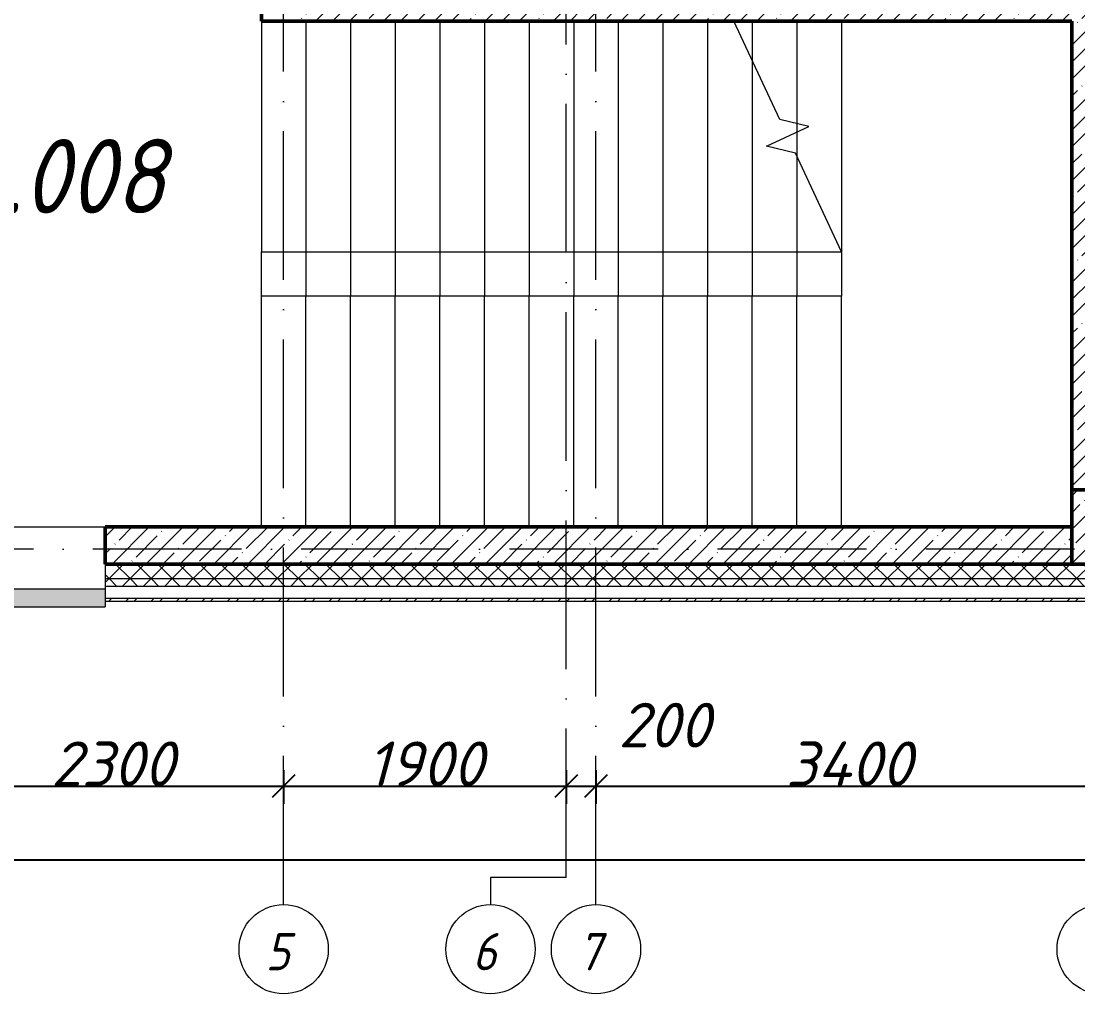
# Model space of a CAD drawing. Header units: millimetres. Extents: x -537608 to 253996, y -217170 to 186033.
# Drawn here: x -178663 to -171558, y 6915 to 13455 of the extents above; entities that cross this region are included whole.
import ezdxf

# ---------------------------------------------------------------- set-up
doc = ezdxf.new("R2010")
doc.units = ezdxf.units.MM
doc.linetypes.add('50_200_ШТРИХ_1Т_ш5_п1_п1_', pattern=[1400, 1000, -200, 0, -200])
for name, color, linetype, lineweight in [('A-____-____-DIMS', 7, 'Continuous', 9), ('A-FLOR-____-OTLN', 7, 'Continuous', 9), ('A-GLAZ-____-OTLN', 7, 'Continuous', 9), ('A-WALL-____-MCUT', 7, 'Continuous', 13), ('A-WALL-____-MCUT-1', 7, 'Continuous', 9), ('A-WALL-____-MCUT-2', 7, 'Continuous', 50), ('A-WALL-____-OTLN', 7, 'Continuous', 9), ('A-WALL-____-PATT-1', 7, 'Continuous', 9), ('A-WALL-FNSH-MCUT-1', 7, 'Continuous', 9), ('S-COLS-____-MCUT', 7, 'Continuous', 50), ('S-COLS-____-OTLN', 7, 'Continuous', 9), ('S-GRID-____-IDEN', 7, 'Continuous', 9), ('S-GRID-____-OTLN', 7, 'Continuous', 9), ('S-GRID-____-OTLN-1', 7, '50_200_ШТРИХ_1Т_ш5_п1_п1_', 9), ('S-STRS-____-MBND', 7, 'Continuous', 9), ('S-STRS-____-OTLN-1', 7, 'Continuous', 9), ('Марки помещений', 7, 'Continuous', 9)]:
    doc.layers.add(name, color=color, linetype=linetype, lineweight=lineweight)
doc.layers.add('A-GLAZ-____-OTLN-1', color=7, linetype='Continuous', lineweight=9, true_color=0xc0c0c0)
doc.styles.add('ISOCPEUR_I', font='isocpeui.ttf', dxfattribs={"height": 300})
doc.styles.add('ISOCPEUR_I_2', font='isocpeui.ttf', dxfattribs={"width": 0.9, "height": 140})
doc.styles.add('ISOCPEUR_I_9', font='isocpeui.ttf', dxfattribs={"width": 0.9, "height": 250})
doc.dimstyles.new('ISO-2_5_0_9К_БОЛЬШОЙ_ОСИ', dxfattribs={"dimscale": 304.8, "dimtxt": 248.995294, "dimasz": 0.492126, "dimexe": 0.393701, "dimexo": 0, "dimgap": 0, "dimtad": 1, "dimdec": 0, "dimzin": 0, "dimdsep": 46, "dimtxsty": 'ISOCPEUR_I', "dimblk1": 'OBLIQUE', "dimblk2": 'OBLIQUE', "dimsah": 1, "dimcen": 0.09, "dimdle": 0.393701, "dimazin": 0, "dimtfac": 1, "dimtdec": 4, "dimtix": 1, "dimtmove": 0, "dimatfit": 3, "dimfxl": 1, "dimtvp": 1, "dimtolj": 1, "dimtzin": 0, "dimarcsym": 2})
doc.dimstyles.new('ISO-2_5_0_9К_БОЛЬШОЙ_ОСИ_1', dxfattribs={"dimscale": 304.8, "dimtxt": 248.995294, "dimasz": 0.492126, "dimexe": 0.393701, "dimexo": 0, "dimgap": 0, "dimtad": 1, "dimdec": 0, "dimzin": 0, "dimdsep": 46, "dimtxsty": 'ISOCPEUR_I', "dimblk1": 'OBLIQUE', "dimblk2": 'OBLIQUE', "dimsah": 1, "dimcen": 0.09, "dimdle": 0.393701, "dimazin": 0, "dimtfac": 1, "dimtdec": 4, "dimtix": 1, "dimtmove": 1, "dimatfit": 3, "dimfxl": 1, "dimtvp": 1, "dimtolj": 1, "dimtzin": 0, "dimarcsym": 2})
pattern_1 = [(45, (-184647.67, -45376.49), (-70.71068, 70.71068), []), (135, (-184647.67, -45376.49), (-70.71068, -70.71068), [])]
pattern_2 = [(45, (-184647.67, -45376.5), (-114.04925, 114.04925), []), (45, (-184533.62, -45376.5), (-114.04925, 114.04925), [201.612, -40.322, 3.353, -36.97])]

# ---------------------------------------------------------------- blocks, each defined once
blk = doc.blocks.new('BSC_Колонна _Прямоугольная - 500х500-V59-АР1_План отверстий 2 этажа в осях 1-64_Ю-ЯЯ')
at = {"layer": 'S-COLS-____-OTLN'}
h = blk.add_hatch(dxfattribs=at)
h.set_pattern_fill('FP_70', color=256, style=0, pattern_type=2)
h.set_pattern_definition([(45, (-13300, -55431.04), (-114.04925, 114.04925), []), (45, (-13185.95, -55431.04), (-114.04925, 114.04925), [201.613, -40.323, 3.353, -36.97])])
h.paths.add_polyline_path([(-250, -250), (250, -250), (250, 250), (-250, 250), (-250, 179.1)], flags=0)
at = {"layer": 'S-COLS-____-MCUT'}
for p, q in [((250, 250), (-250, 250)), ((-250, 250), (-250, -250)), ((250, -250), (250, 250)), ((-250, -250), (250, -250))]:
    blk.add_line(p, q, dxfattribs=at)
blk = doc.blocks.new('Отлив_СКБ - Отлив витража_120_НВФ-31885283-АР1_План отверстий 2 этажа в осях 1-64_Ю-ЯЯ')
at = {"layer": 'A-GLAZ-____-OTLN-1'}
for points in [[(426.1, -2), (1000, -2), (1000, 0), (0, 0), (0, -2)], [(426.1, -120), (1000, -120), (1000, -2), (0, -2), (0, -120)]]:
    blk.add_hatch(color=256, dxfattribs=at).paths.add_polyline_path(points, flags=0)
at = {"layer": 'A-GLAZ-____-OTLN'}
for p, q in [((0, 0), (1000, 0)), ((1000, -2), (0, -2)), ((0, -120), (0, -83)), ((0, -120), (1000, -120)), ((1000, -83), (1000, -120))]:
    blk.add_line(p, q, dxfattribs=at)
blk = doc.blocks.new('Ось сетки - Круг_Ø6_00__ISO-2_5_0_9K_-25732049-АР1_План отверстий 2 этажа в осях 1-64_Ю-ЯЯ')
at = {"layer": 'S-GRID-____-IDEN'}
blk.add_circle((0, 0), 3, dxfattribs=at)
blk = doc.blocks.new('_Oblique')
at = {"color": 0, "linetype": 'ByBlock', "lineweight": -2}
blk.add_line((-0.5, -0.5), (0.5, 0.5), dxfattribs=at)
blk = doc.blocks.new('*D2218')
at = {"layer": 'A-____-____-DIMS', "color": 0, "lineweight": -2, "transparency": 16777216}
for p, q in [((-179197.7, 8418), (-179197.7, 8192)), ((-176897.7, 8418), (-176897.7, 8192)), ((-179317.7, 8312), (-176777.7, 8312))]:
    blk.add_line(p, q, dxfattribs=at)
at = {"layer": 'Defpoints', "color": 0, "transparency": 16777216}
for p in [(-179197.7, 8418), (-176897.7, 8418), (-176897.7, 8312)]:
    blk.add_point(p, dxfattribs=at)
at = {"layer": 'A-____-____-DIMS', "color": 0, "lineweight": -2, "transparency": 16777216, "xscale": 150, "yscale": 150, "zscale": 150, "rotation": 180}
blk.add_blockref('_Oblique', (-179197.7, 8312), dxfattribs=at)
at = {"layer": 'A-____-____-DIMS', "color": 0, "lineweight": -2, "transparency": 16777216, "xscale": 150, "yscale": 150, "zscale": 150}
blk.add_blockref('_Oblique', (-176897.7, 8312), dxfattribs=at)
at = {"layer": 'A-____-____-DIMS', "color": 0, "transparency": 16777216, "insert": (-178047.7, 8462), "char_height": 300, "width": 758.478, "attachment_point": 5, "style": 'ISOCPEUR_I'}
blk.add_mtext('\\A1;2300', dxfattribs=at)
blk = doc.blocks.new('*D2219')
at = {"layer": 'A-____-____-DIMS', "color": 0, "lineweight": -2, "transparency": 16777216}
for p, q in [((-176897.7, 8418), (-176897.7, 8192)), ((-174997.7, 8418), (-174997.7, 8192)), ((-177017.7, 8312), (-174877.7, 8312))]:
    blk.add_line(p, q, dxfattribs=at)
at = {"layer": 'Defpoints', "color": 0, "transparency": 16777216}
for p in [(-176897.7, 8418), (-174997.7, 8418), (-174997.7, 8312)]:
    blk.add_point(p, dxfattribs=at)
at = {"layer": 'A-____-____-DIMS', "color": 0, "lineweight": -2, "transparency": 16777216, "xscale": 150, "yscale": 150, "zscale": 150, "rotation": 180}
blk.add_blockref('_Oblique', (-176897.7, 8312), dxfattribs=at)
at = {"layer": 'A-____-____-DIMS', "color": 0, "lineweight": -2, "transparency": 16777216, "xscale": 150, "yscale": 150, "zscale": 150}
blk.add_blockref('_Oblique', (-174997.7, 8312), dxfattribs=at)
at = {"layer": 'A-____-____-DIMS', "color": 0, "transparency": 16777216, "insert": (-175947.7, 8462), "char_height": 300, "width": 701.018, "attachment_point": 5, "style": 'ISOCPEUR_I'}
blk.add_mtext('\\A1;1900', dxfattribs=at)
blk = doc.blocks.new('*D2220')
at = {"layer": 'A-____-____-DIMS', "color": 0, "lineweight": -2, "transparency": 16777216}
for p, q in [((-174997.7, 8418), (-174997.7, 8192)), ((-174797.7, 8418), (-174797.7, 8192)), ((-175117.7, 8312), (-174677.7, 8312))]:
    blk.add_line(p, q, dxfattribs=at)
at = {"layer": 'Defpoints', "color": 0, "transparency": 16777216}
for p in [(-174997.7, 8418), (-174797.7, 8418), (-174797.7, 8312)]:
    blk.add_point(p, dxfattribs=at)
at = {"layer": 'A-____-____-DIMS', "color": 0, "lineweight": -2, "transparency": 16777216, "xscale": 150, "yscale": 150, "zscale": 150, "rotation": 180}
blk.add_blockref('_Oblique', (-174997.7, 8312), dxfattribs=at)
at = {"layer": 'A-____-____-DIMS', "color": 0, "lineweight": -2, "transparency": 16777216, "xscale": 150, "yscale": 150, "zscale": 150}
blk.add_blockref('_Oblique', (-174797.7, 8312), dxfattribs=at)
at = {"layer": 'A-____-____-DIMS', "color": 0, "transparency": 16777216, "insert": (-174647.4, 8871.9), "char_height": 300, "width": 568.858, "attachment_point": 1, "line_spacing_factor": 1.149209, "style": 'ISOCPEUR_I'}
blk.add_mtext('\\A1;200', dxfattribs=at)
blk = doc.blocks.new('*D2221')
at = {"layer": 'A-____-____-DIMS', "color": 0, "lineweight": -2, "transparency": 16777216}
for p, q in [((-174797.7, 8418), (-174797.7, 8192)), ((-171397.7, 8418), (-171397.7, 8192)), ((-174917.7, 8312), (-171277.7, 8312))]:
    blk.add_line(p, q, dxfattribs=at)
at = {"layer": 'Defpoints', "color": 0, "transparency": 16777216}
for p in [(-174797.7, 8418), (-171397.7, 8418), (-171397.7, 8312)]:
    blk.add_point(p, dxfattribs=at)
at = {"layer": 'A-____-____-DIMS', "color": 0, "lineweight": -2, "transparency": 16777216, "xscale": 150, "yscale": 150, "zscale": 150, "rotation": 180}
blk.add_blockref('_Oblique', (-174797.7, 8312), dxfattribs=at)
at = {"layer": 'A-____-____-DIMS', "color": 0, "lineweight": -2, "transparency": 16777216, "xscale": 150, "yscale": 150, "zscale": 150}
blk.add_blockref('_Oblique', (-171397.7, 8312), dxfattribs=at)
at = {"layer": 'A-____-____-DIMS', "color": 0, "transparency": 16777216, "insert": (-173097.7, 8462), "char_height": 300, "width": 781.462, "attachment_point": 5, "style": 'ISOCPEUR_I'}
blk.add_mtext('\\A1;3400', dxfattribs=at)
blk = doc.blocks.new('*D2215')
at = {"layer": 'A-____-____-DIMS', "color": 0, "lineweight": -2, "transparency": 16777216}
for p, q in [((-186997.7, 7921.2), (-186997.7, 7695.2)), ((-113597.7, 7921.2), (-113597.7, 7695.2)), ((-187117.7, 7815.2), (-113477.7, 7815.2))]:
    blk.add_line(p, q, dxfattribs=at)
at = {"layer": 'Defpoints', "color": 0, "transparency": 16777216}
for p in [(-186997.7, 7921.2), (-113597.7, 7921.2), (-113597.7, 7815.2)]:
    blk.add_point(p, dxfattribs=at)
at = {"layer": 'A-____-____-DIMS', "color": 0, "lineweight": -2, "transparency": 16777216, "xscale": 150, "yscale": 150, "zscale": 150, "rotation": 180}
blk.add_blockref('_Oblique', (-186997.7, 7815.2), dxfattribs=at)
at = {"layer": 'A-____-____-DIMS', "color": 0, "lineweight": -2, "transparency": 16777216, "xscale": 150, "yscale": 150, "zscale": 150}
blk.add_blockref('_Oblique', (-113597.7, 7815.2), dxfattribs=at)
at = {"layer": 'A-____-____-DIMS', "color": 0, "transparency": 16777216, "insert": (-150297.7, 7967.1), "char_height": 300, "width": 971.082, "attachment_point": 5, "style": 'ISOCPEUR_I'}
blk.add_mtext('\\A1;73400', dxfattribs=at)

msp = doc.modelspace()

# ---------------------------------------------------------------- hatches: boundary and pattern name
at = {"layer": 'A-WALL-____-PATT-1'}
h = msp.add_hatch(dxfattribs=at)
h.set_pattern_fill('FP_13', color=256, style=0, pattern_type=2)
h.set_pattern_definition(pattern_2)
h.paths.add_polyline_path([(-171597.6725, 10304.5485), (-171347.6725, 10304.5485), (-171347.6725, 17804.5485), (-171597.6725, 17804.5485), (-171597.6725, 11848.0984)], flags=0)
h = msp.add_hatch(dxfattribs=at)
h.set_pattern_fill('FP_13', color=256, style=0, pattern_type=2)
h.set_pattern_definition(pattern_2)
h.paths.add_polyline_path([(-172290.349, 13454.5485), (-171597.6725, 13454.5485), (-171597.6725, 13704.5485), (-176797.6725, 13704.5485), (-176797.6725, 13454.5485), (-174057.8496, 13454.5485)], flags=0)
h = msp.add_hatch(dxfattribs=at)
h.set_pattern_fill('FP_13', color=256, style=0, pattern_type=2)
h.set_pattern_definition(pattern_2)
h.paths.add_polyline_path([(-171597.6725, 9804.5485), (-171597.6725, 10054.5485), (-178097.6725, 10054.5485), (-178097.6725, 9804.5485), (-172290.349, 9804.5485)], flags=0)
h.paths.add_polyline_path([(-179347.6725, 9804.5485), (-179097.6725, 9804.5485), (-179097.6725, 10054.5485), (-179347.6725, 10054.5485)], flags=0)
h = msp.add_hatch(dxfattribs=at)
h.set_pattern_fill('FP_1', color=256, style=0, pattern_type=2)
h.set_pattern_definition(pattern_1)
h.paths.add_polyline_path([(-110427.8256, 9704.5485), (-110347.6725, 9704.5485), (-110347.6725, 9804.5485), (-116697.6725, 9804.5485), (-116697.6725, 9704.5485), (-113962.8269, 9704.5485)], flags=0)
h.paths.add_polyline_path([(-119647.6725, 9704.5485), (-117697.6725, 9704.5485), (-117697.6725, 9804.5485), (-119572.6725, 9804.5485), (-119572.6725, 9798.5485), (-119647.6725, 9798.5485)], flags=0)
h.paths.add_polyline_path([(-120647.6725, 9704.5485), (-120647.6725, 9798.5485), (-120722.6725, 9798.5485), (-120722.6725, 9804.5485), (-121672.6725, 9804.5485), (-121672.6725, 9798.5485), (-121747.6725, 9798.5485), (-121747.6725, 9704.5485), (-121032.8296, 9704.5485)], flags=0)
h.paths.add_polyline_path([(-124567.8309, 9704.5485), (-123547.6725, 9704.5485), (-123547.6725, 9798.5485), (-123622.6725, 9798.5485), (-123622.6725, 9804.5485), (-124672.6725, 9804.5485), (-124672.6725, 9798.5485), (-124747.6725, 9798.5485), (-124747.6725, 9704.5485), (-124672.6725, 9704.5485)], flags=0)
h.paths.add_polyline_path([(-126547.6725, 9704.5485), (-126547.6725, 9798.5485), (-126622.6725, 9798.5485), (-126622.6725, 9804.5485), (-127672.6725, 9804.5485), (-127672.6725, 9798.5485), (-127747.6725, 9798.5485), (-127747.6725, 9704.5485), (-127219.0819, 9704.5485)], flags=0)
h.paths.add_polyline_path([(-130312.2081, 9704.5485), (-129547.6725, 9704.5485), (-129547.6725, 9798.5485), (-129622.6725, 9798.5485), (-129622.6725, 9804.5485), (-130672.6725, 9804.5485), (-130672.6725, 9798.5485), (-130747.6725, 9798.5485), (-130747.6725, 9704.5485), (-130397.6725, 9704.5485)], flags=0)
h.paths.add_polyline_path([(-132622.6725, 9704.5485), (-132547.6725, 9704.5485), (-132547.6725, 9798.5485), (-132622.6725, 9798.5485), (-132622.6725, 9804.5485), (-133672.6725, 9804.5485), (-133672.6725, 9798.5485), (-133747.6725, 9798.5485), (-133747.6725, 9704.5485), (-133405.3343, 9704.5485)], flags=0)
h.paths.add_polyline_path([(-136747.6725, 9704.5485), (-135547.6725, 9704.5485), (-135547.6725, 9798.5485), (-135622.6725, 9798.5485), (-135622.6725, 9804.5485), (-136672.6725, 9804.5485), (-136672.6725, 9798.5485), (-136747.6725, 9798.5485)], flags=0)
h.paths.add_polyline_path([(-142172.6725, 9704.5485), (-142097.6725, 9704.5485), (-142097.6725, 9798.5485), (-142172.6725, 9798.5485), (-142172.6725, 9804.5485), (-143222.6725, 9804.5485), (-143222.6725, 9798.5485), (-143297.6725, 9798.5485), (-143297.6725, 9704.5485), (-142242.8376, 9704.5485)], flags=0)
h.paths.add_polyline_path([(-140222.6725, 9704.5485), (-138547.6725, 9704.5485), (-138547.6725, 9798.5485), (-138622.6725, 9798.5485), (-138622.6725, 9804.5485), (-140222.6725, 9804.5485), (-140222.6725, 9798.5485), (-140297.6725, 9798.5485), (-140297.6725, 9704.5485)], flags=0)
h.paths.add_polyline_path([(-145172.6725, 9704.5485), (-145097.6725, 9704.5485), (-145097.6725, 9798.5485), (-145172.6725, 9798.5485), (-145172.6725, 9804.5485), (-146222.6725, 9804.5485), (-146222.6725, 9798.5485), (-146297.6725, 9798.5485), (-146297.6725, 9704.5485), (-145447.6725, 9704.5485)], flags=0)
h.paths.add_polyline_path([(-148097.6725, 9704.5485), (-148097.6725, 9798.5485), (-148172.6725, 9798.5485), (-148172.6725, 9804.5485), (-149222.6725, 9804.5485), (-149222.6725, 9798.5485), (-149297.6725, 9798.5485), (-149297.6725, 9704.5485), (-148429.09, 9704.5485)], flags=0)
h.paths.add_polyline_path([(-152297.6725, 9704.5485), (-151097.6725, 9704.5485), (-151097.6725, 9798.5485), (-151172.6725, 9798.5485), (-151172.6725, 9804.5485), (-152222.6725, 9804.5485), (-152222.6725, 9798.5485), (-152297.6725, 9798.5485)], flags=0)
h.paths.add_polyline_path([(-154097.6725, 9704.5485), (-154097.6725, 9798.5485), (-154172.6725, 9798.5485), (-154172.6725, 9804.5485), (-155222.6725, 9804.5485), (-155222.6725, 9798.5485), (-155297.6725, 9798.5485), (-155297.6725, 9704.5485), (-154172.6725, 9704.5485)], flags=0)
h.paths.add_polyline_path([(-157947.6725, 9704.5485), (-157097.6725, 9704.5485), (-157097.6725, 9798.5485), (-157172.6725, 9798.5485), (-157172.6725, 9804.5485), (-158222.6725, 9804.5485), (-158222.6725, 9798.5485), (-158297.6725, 9798.5485), (-158297.6725, 9704.5485), (-158150.3436, 9704.5485)], flags=0)
h.paths.add_polyline_path([(-160097.6725, 9704.5485), (-160097.6725, 9798.5485), (-160172.6725, 9798.5485), (-160172.6725, 9804.5485), (-161222.6725, 9804.5485), (-161222.6725, 9798.5485), (-161297.6725, 9798.5485), (-161297.6725, 9704.5485), (-160801.5946, 9704.5485)], flags=0)
h.paths.add_polyline_path([(-163097.6725, 9704.5485), (-163097.6725, 9798.5485), (-163172.6725, 9798.5485), (-163172.6725, 9804.5485), (-164222.6725, 9804.5485), (-164222.6725, 9798.5485), (-164297.6725, 9798.5485), (-164297.6725, 9704.5485), (-163172.6725, 9704.5485)], flags=0)
h.paths.add_polyline_path([(-166097.6725, 9704.5485), (-166097.6725, 9798.5485), (-166172.6725, 9798.5485), (-166172.6725, 9804.5485), (-167222.6725, 9804.5485), (-167222.6725, 9798.5485), (-167297.6725, 9798.5485), (-167297.6725, 9704.5485), (-166104.0966, 9704.5485)], flags=0)
h.paths.add_polyline_path([(-168297.6725, 9704.5485), (-168297.6725, 9798.5485), (-168372.6725, 9798.5485), (-168372.6725, 9804.5485), (-178097.6725, 9804.5485), (-178097.6725, 9704.5485), (-168755.3476, 9704.5485)], flags=0)
h.paths.add_polyline_path([(-179097.6725, 9704.5485), (-179097.6725, 9804.5485), (-187097.6725, 9804.5485), (-187097.6725, 9704.5485), (-181127.8523, 9704.5485)], flags=0)
h = msp.add_hatch(dxfattribs=at)
h.set_pattern_fill('FP_1', color=256, style=0, pattern_type=2)
h.set_pattern_definition(pattern_1)
h.paths.add_polyline_path([(-110347.6725, 9654.5485), (-110347.6725, 9704.5485), (-116697.6725, 9704.5485), (-116697.6725, 9654.5485), (-110427.8256, 9654.5485)], flags=0)
h.paths.add_polyline_path([(-117697.6725, 9654.5485), (-117697.6725, 9704.5485), (-119647.6725, 9704.5485), (-119647.6725, 9654.5485), (-119265.3289, 9654.5485)], flags=0)
h.paths.add_polyline_path([(-120647.6725, 9654.5485), (-120647.6725, 9704.5485), (-121747.6725, 9704.5485), (-121747.6725, 9654.5485), (-121032.8296, 9654.5485)], flags=0)
h.paths.add_polyline_path([(-123547.6725, 9654.5485), (-123547.6725, 9704.5485), (-124747.6725, 9704.5485), (-124747.6725, 9654.5485), (-124567.8309, 9654.5485)], flags=0)
h.paths.add_polyline_path([(-126547.6725, 9654.5485), (-126547.6725, 9704.5485), (-127747.6725, 9704.5485), (-127747.6725, 9654.5485), (-127219.0819, 9654.5485)], flags=0)
h.paths.add_polyline_path([(-129547.6725, 9654.5485), (-129547.6725, 9704.5485), (-130747.6725, 9704.5485), (-130747.6725, 9654.5485), (-129870.3329, 9654.5485)], flags=0)
h.paths.add_polyline_path([(-133747.6725, 9654.5485), (-132547.6725, 9654.5485), (-132547.6725, 9704.5485), (-133747.6725, 9704.5485)], flags=0)
h.paths.add_polyline_path([(-136056.5853, 9654.5485), (-135547.6725, 9654.5485), (-135547.6725, 9704.5485), (-136747.6725, 9704.5485), (-136747.6725, 9654.5485)], flags=0)
h.paths.add_polyline_path([(-140297.6725, 9654.5485), (-138547.6725, 9654.5485), (-138547.6725, 9704.5485), (-140297.6725, 9704.5485)], flags=0)
h.paths.add_polyline_path([(-143297.6725, 9654.5485), (-142097.6725, 9654.5485), (-142097.6725, 9704.5485), (-143297.6725, 9704.5485)], flags=0)
h.paths.add_polyline_path([(-145097.6725, 9654.5485), (-145097.6725, 9704.5485), (-146297.6725, 9704.5485), (-146297.6725, 9654.5485), (-145777.8389, 9654.5485)], flags=0)
h.paths.add_polyline_path([(-151097.6725, 9654.5485), (-151097.6725, 9704.5485), (-152297.6725, 9704.5485), (-152297.6725, 9654.5485)], flags=0)
h.paths.add_polyline_path([(-149297.6725, 9654.5485), (-148097.6725, 9654.5485), (-148097.6725, 9704.5485), (-149297.6725, 9704.5485)], flags=0)
h.paths.add_polyline_path([(-154097.6725, 9654.5485), (-154097.6725, 9704.5485), (-155297.6725, 9704.5485), (-155297.6725, 9654.5485), (-154615.3423, 9654.5485)], flags=0)
h.paths.add_polyline_path([(-157097.6725, 9654.5485), (-157097.6725, 9704.5485), (-158297.6725, 9704.5485), (-158297.6725, 9654.5485), (-157266.5933, 9654.5485)], flags=0)
h.paths.add_polyline_path([(-161297.6725, 9654.5485), (-160097.6725, 9654.5485), (-160097.6725, 9704.5485), (-161297.6725, 9704.5485)], flags=0)
h.paths.add_polyline_path([(-163097.6725, 9654.5485), (-163097.6725, 9704.5485), (-164297.6725, 9704.5485), (-164297.6725, 9654.5485), (-163452.8456, 9654.5485)], flags=0)
h.paths.add_polyline_path([(-166104.0966, 9654.5485), (-166097.6725, 9654.5485), (-166097.6725, 9704.5485), (-167297.6725, 9704.5485), (-167297.6725, 9654.5485), (-166987.847, 9654.5485)], flags=0)
h.paths.add_polyline_path([(-168297.6725, 9654.5485), (-168297.6725, 9704.5485), (-178097.6725, 9704.5485), (-178097.6725, 9654.5485), (-168755.3476, 9654.5485)], flags=0)
h.paths.add_polyline_path([(-179097.6725, 9654.5485), (-179097.6725, 9704.5485), (-187197.6725, 9704.5485), (-187197.6725, 9654.5485), (-181127.8523, 9654.5485)], flags=0)
h = msp.add_hatch(dxfattribs=at)
h.set_pattern_fill('FP_3', color=256, style=0, pattern_type=2)
h.set_pattern_definition([(45, (-184647.67, -45376.49), (-85.53659, 85.53659), []), (45, (-184590.65, -45376.49), (-85.53659, 85.53659), [])])
h.paths.add_polyline_path([(-139432.6725, 9554.5485), (-139432.6725, 9574.5485), (-140297.6725, 9574.5485), (-140297.6725, 9554.5485), (-139591.5866, 9554.5485)], flags=0)
h.paths.add_polyline_path([(-142242.8376, 9554.5485), (-142097.6725, 9554.5485), (-142097.6725, 9574.5485), (-143297.6725, 9574.5485), (-143297.6725, 9554.5485)], flags=0)
h.paths.add_polyline_path([(-145777.8389, 9554.5485), (-145097.6725, 9554.5485), (-145097.6725, 9574.5485), (-146297.6725, 9574.5485), (-146297.6725, 9554.5485)], flags=0)
h.paths.add_polyline_path([(-148097.6725, 9554.5485), (-148097.6725, 9574.5485), (-149297.6725, 9574.5485), (-149297.6725, 9554.5485), (-148429.09, 9554.5485)], flags=0)
h.paths.add_polyline_path([(-151097.6725, 9554.5485), (-151097.6725, 9574.5485), (-152297.6725, 9574.5485), (-152297.6725, 9554.5485)], flags=0)
h.paths.add_polyline_path([(-154097.6725, 9554.5485), (-154097.6725, 9574.5485), (-155297.6725, 9574.5485), (-155297.6725, 9554.5485), (-154615.3423, 9554.5485)], flags=0)
h.paths.add_polyline_path([(-157266.5933, 9554.5485), (-157097.6725, 9554.5485), (-157097.6725, 9574.5485), (-158297.6725, 9574.5485), (-158297.6725, 9554.5485), (-158150.3436, 9554.5485)], flags=0)
h.paths.add_polyline_path([(-160097.6725, 9554.5485), (-160097.6725, 9574.5485), (-161297.6725, 9574.5485), (-161297.6725, 9554.5485), (-160801.5946, 9554.5485)], flags=0)
h.paths.add_polyline_path([(-163452.8456, 9554.5485), (-163097.6725, 9554.5485), (-163097.6725, 9574.5485), (-164297.6725, 9574.5485), (-164297.6725, 9554.5485)], flags=0)
h.paths.add_polyline_path([(-167297.6725, 9554.5485), (-166097.6725, 9554.5485), (-166097.6725, 9574.5485), (-167297.6725, 9574.5485)], flags=0)
h.paths.add_polyline_path([(-168297.6725, 9554.5485), (-168297.6725, 9574.5485), (-178097.6725, 9574.5485), (-178097.6725, 9554.5485), (-168755.3476, 9554.5485)], flags=0)
h.paths.add_polyline_path([(-179097.6725, 9554.5485), (-179097.6725, 9574.5485), (-187327.6725, 9574.5485), (-187327.6725, 9554.5485), (-181127.8523, 9554.5485)], flags=0)

# ---------------------------------------------------------------- linework, layer by layer
at = {"layer": 'A-FLOR-____-OTLN'}
msp.add_line((-177047.6725, 10054.5485), (-177047.6725, 11904.5485), dxfattribs=at)
at = {"layer": 'A-WALL-____-MCUT'}
for p, q in [((-178097.6725, 9804.5485), (-178097.6725, 9574.5485)), ((-178097.6725, 9574.5485), (-168297.6725, 9574.5485))]:
    msp.add_line(p, q, dxfattribs=at)
at = {"layer": 'A-WALL-____-MCUT-1'}
for p, q in [((-168297.6725, 9704.5485), (-178097.6725, 9704.5485)), ((-168297.6725, 9654.5485), (-178097.6725, 9654.5485))]:
    msp.add_line(p, q, dxfattribs=at)
at = {"layer": 'A-WALL-____-MCUT-2'}
for p, q in [((-177047.6725, 16404.5485), (-177047.6725, 13454.5485)), ((-177047.6725, 13454.5485), (-171597.6725, 13454.5485)), ((-171597.6725, 13454.5485), (-171597.6725, 10304.5485)), ((-171597.6725, 10054.5485), (-178097.6725, 10054.5485)), ((-178097.6725, 10054.5485), (-178097.6725, 9804.5485)), ((-171597.6725, 9804.5485), (-178097.6725, 9804.5485)), ((-178097.6725, 9804.5485), (-171597.6725, 9804.5485))]:
    msp.add_line(p, q, dxfattribs=at)
at = {"layer": 'A-WALL-____-OTLN'}
msp.add_line((-179097.6725, 10054.5485), (-178097.6725, 10054.5485), dxfattribs=at)
at = {"layer": 'A-WALL-FNSH-MCUT-1'}
for p, q in [((-178097.6725, 9574.5485), (-178097.6725, 9554.5485)), ((-178097.6725, 9554.5485), (-168297.6725, 9554.5485))]:
    msp.add_line(p, q, dxfattribs=at)
at = {"layer": 'S-GRID-____-OTLN'}
for p, q in [((-175507.1771, 7698.0291), (-175507.1771, 7515.0943)), ((-174997.6725, 7698.0291), (-175507.1771, 7698.0291))]:
    msp.add_line(p, q, dxfattribs=at)
at = {"layer": 'S-GRID-____-OTLN-1'}
for p, q in [((-176897.6725, 7515.0943), (-176897.6725, 45516.3579)), ((-174997.6725, 7698.0291), (-174997.6725, 45516.3579)), ((-174797.6725, 7515.0943), (-174797.6725, 45251.7668)), ((-80573.2659, 9904.5485), (-189316.4427, 9904.5485))]:
    msp.add_line(p, q, dxfattribs=at)
at = {"layer": 'S-STRS-____-MBND'}
for p, q in [((-173561.8882, 12792.837), (-173870.4494, 13454.5485)), ((-173367.4504, 12745.5826), (-173561.8882, 12792.837)), ((-173650.6716, 12613.5144), (-173367.4504, 12745.5826)), ((-173456.2337, 12566.26), (-173650.6716, 12613.5144)), ((-173147.6725, 11904.5485), (-173456.2337, 12566.26))]:
    msp.add_line(p, q, dxfattribs=at)
at = {"layer": 'S-STRS-____-OTLN-1'}
for p, q in [((-177047.6725, 13454.5485), (-177047.6725, 11904.5485)), ((-177047.6725, 13454.5485), (-177047.6725, 11904.5485)), ((-176747.6725, 13454.5485), (-176747.6725, 11904.5485)), ((-176747.6725, 13454.5485), (-176747.6725, 11904.5485)), ((-176447.6725, 13454.5485), (-176447.6725, 11904.5485)), ((-176447.6725, 13454.5485), (-176447.6725, 11904.5485)), ((-176147.6725, 13454.5485), (-176147.6725, 11904.5485)), ((-176147.6725, 13454.5485), (-176147.6725, 11904.5485)), ((-175847.6725, 13454.5485), (-175847.6725, 11904.5485)), ((-175847.6725, 13454.5485), (-175847.6725, 11904.5485)), ((-175547.6725, 13454.5485), (-175547.6725, 11904.5485)), ((-175547.6725, 13454.5485), (-175547.6725, 11904.5485)), ((-175247.6725, 13454.5485), (-175247.6725, 11904.5485)), ((-175247.6725, 13454.5485), (-175247.6725, 11904.5485)), ((-174947.6725, 13454.5485), (-174947.6725, 11904.5485)), ((-174947.6725, 13454.5485), (-174947.6725, 11904.5485)), ((-174647.6725, 13454.5485), (-174647.6725, 11904.5485)), ((-174647.6725, 13454.5485), (-174647.6725, 11904.5485)), ((-174347.6725, 13454.5485), (-174347.6725, 11904.5485)), ((-174347.6725, 13454.5485), (-174347.6725, 11904.5485)), ((-174047.6725, 13454.5485), (-174047.6725, 11904.5485)), ((-174047.6725, 13454.5485), (-174047.6725, 11904.5485)), ((-173747.6725, 13454.5485), (-173747.6725, 13191.2527)), ((-173747.6725, 13454.5485), (-173747.6725, 13191.2527)), ((-173447.6725, 13454.5485), (-173447.6725, 12765.0791)), ((-173447.6725, 13454.5485), (-173447.6725, 12765.0791)), ((-173147.6725, 13454.5485), (-173147.6725, 11604.5485)), ((-173147.6725, 13454.5485), (-173147.6725, 11604.5485)), ((-173747.6725, 13191.2527), (-173747.6725, 11904.5485)), ((-173747.6725, 13191.2527), (-173747.6725, 11904.5485)), ((-173447.6725, 12765.0791), (-173447.6725, 12708.1744)), ((-173447.6725, 12765.0791), (-173447.6725, 12708.1744)), ((-173447.6725, 12708.1744), (-173447.6725, 12547.9006)), ((-173447.6725, 12708.1744), (-173447.6725, 12547.9006)), ((-173447.6725, 12547.9006), (-173447.6725, 11904.5485)), ((-173447.6725, 12547.9006), (-173447.6725, 11904.5485)), ((-177047.6725, 11904.5485), (-176747.6725, 11904.5485)), ((-176747.6725, 11904.5485), (-176747.6725, 11604.5485)), ((-176747.6725, 11904.5485), (-176747.6725, 11604.5485)), ((-176747.6725, 11904.5485), (-176447.6725, 11904.5485)), ((-176447.6725, 11904.5485), (-176447.6725, 11604.5485)), ((-176447.6725, 11904.5485), (-176447.6725, 11604.5485)), ((-176447.6725, 11904.5485), (-176147.6725, 11904.5485)), ((-176147.6725, 11904.5485), (-176147.6725, 11604.5485)), ((-176147.6725, 11904.5485), (-176147.6725, 11604.5485)), ((-176147.6725, 11904.5485), (-175847.6725, 11904.5485)), ((-175847.6725, 11904.5485), (-175847.6725, 11604.5485)), ((-175847.6725, 11904.5485), (-175847.6725, 11604.5485)), ((-175847.6725, 11904.5485), (-175547.6725, 11904.5485)), ((-175547.6725, 11904.5485), (-175547.6725, 11604.5485)), ((-175547.6725, 11904.5485), (-175547.6725, 11604.5485)), ((-175547.6725, 11904.5485), (-175247.6725, 11904.5485)), ((-175247.6725, 11904.5485), (-175247.6725, 11604.5485)), ((-175247.6725, 11904.5485), (-175247.6725, 11604.5485)), ((-175247.6725, 11904.5485), (-174947.6725, 11904.5485)), ((-174947.6725, 11904.5485), (-174947.6725, 11604.5485)), ((-174947.6725, 11904.5485), (-174947.6725, 11604.5485)), ((-174947.6725, 11904.5485), (-174647.6725, 11904.5485)), ((-174647.6725, 11904.5485), (-174647.6725, 11604.5485)), ((-174647.6725, 11904.5485), (-174647.6725, 11604.5485)), ((-174647.6725, 11904.5485), (-174347.6725, 11904.5485)), ((-174347.6725, 11904.5485), (-174347.6725, 11604.5485)), ((-174347.6725, 11904.5485), (-174347.6725, 11604.5485)), ((-174347.6725, 11904.5485), (-174047.6725, 11904.5485)), ((-174047.6725, 11904.5485), (-174047.6725, 11604.5485)), ((-174047.6725, 11904.5485), (-174047.6725, 11604.5485)), ((-174047.6725, 11904.5485), (-173747.6725, 11904.5485)), ((-173747.6725, 11904.5485), (-173747.6725, 11604.5485)), ((-173747.6725, 11904.5485), (-173747.6725, 11604.5485)), ((-173747.6725, 11904.5485), (-173447.6725, 11904.5485)), ((-173447.6725, 11904.5485), (-173447.6725, 11604.5485)), ((-173447.6725, 11904.5485), (-173447.6725, 11604.5485)), ((-173447.6725, 11904.5485), (-173147.6725, 11904.5485)), ((-177047.6725, 10054.5485), (-177047.6725, 11604.5485)), ((-176747.6725, 11604.5485), (-177047.6725, 11604.5485)), ((-176447.6725, 11604.5485), (-176747.6725, 11604.5485)), ((-176747.6725, 10054.5485), (-176747.6725, 11604.5485)), ((-176747.6725, 10054.5485), (-176747.6725, 11604.5485)), ((-176147.6725, 11604.5485), (-176447.6725, 11604.5485)), ((-176447.6725, 10054.5485), (-176447.6725, 11604.5485)), ((-176447.6725, 10054.5485), (-176447.6725, 11604.5485)), ((-175847.6725, 11604.5485), (-176147.6725, 11604.5485)), ((-176147.6725, 10054.5485), (-176147.6725, 11604.5485)), ((-176147.6725, 10054.5485), (-176147.6725, 11604.5485)), ((-175547.6725, 11604.5485), (-175847.6725, 11604.5485)), ((-175847.6725, 10054.5485), (-175847.6725, 11604.5485)), ((-175847.6725, 10054.5485), (-175847.6725, 11604.5485)), ((-175247.6725, 11604.5485), (-175547.6725, 11604.5485)), ((-175547.6725, 10054.5485), (-175547.6725, 11604.5485)), ((-175547.6725, 10054.5485), (-175547.6725, 11604.5485)), ((-174947.6725, 11604.5485), (-175247.6725, 11604.5485)), ((-175247.6725, 10054.5485), (-175247.6725, 11604.5485)), ((-175247.6725, 10054.5485), (-175247.6725, 11604.5485)), ((-174647.6725, 11604.5485), (-174947.6725, 11604.5485)), ((-174947.6725, 10054.5485), (-174947.6725, 11604.5485)), ((-174947.6725, 10054.5485), (-174947.6725, 11604.5485)), ((-174347.6725, 11604.5485), (-174647.6725, 11604.5485)), ((-174647.6725, 10054.5485), (-174647.6725, 11604.5485)), ((-174647.6725, 10054.5485), (-174647.6725, 11604.5485)), ((-174047.6725, 11604.5485), (-174347.6725, 11604.5485)), ((-174347.6725, 10054.5485), (-174347.6725, 11604.5485)), ((-174347.6725, 10054.5485), (-174347.6725, 11604.5485)), ((-173747.6725, 11604.5485), (-174047.6725, 11604.5485)), ((-174047.6725, 10054.5485), (-174047.6725, 11604.5485)), ((-174047.6725, 10054.5485), (-174047.6725, 11604.5485)), ((-173447.6725, 11604.5485), (-173747.6725, 11604.5485)), ((-173747.6725, 10054.5485), (-173747.6725, 11604.5485)), ((-173747.6725, 10054.5485), (-173747.6725, 11604.5485)), ((-173147.6725, 11604.5485), (-173447.6725, 11604.5485)), ((-173447.6725, 10054.5485), (-173447.6725, 11604.5485)), ((-173447.6725, 10054.5485), (-173447.6725, 11604.5485)), ((-173147.6725, 10054.5485), (-173147.6725, 11604.5485)), ((-173147.6725, 10054.5485), (-173147.6725, 11604.5485))]:
    msp.add_line(p, q, dxfattribs=at)

# ---------------------------------------------------------------- block references
at = {"layer": 'A-GLAZ-____-OTLN'}
msp.add_blockref('Отлив_СКБ - Отлив витража_120_НВФ-31885283-АР1_План отверстий 2 этажа в осях 1-64_Ю-ЯЯ', (-179097.6725, 9637.5485), dxfattribs=at)
at = {"layer": 'S-COLS-____-OTLN'}
msp.add_blockref('BSC_Колонна _Прямоугольная - 500х500-V59-АР1_План отверстий 2 этажа в осях 1-64_Ю-ЯЯ', (-171347.6725, 10054.5485), dxfattribs=at)
at = {"layer": 'S-GRID-____-IDEN', "xscale": 99.99999999999993, "yscale": 99.99999999999993, "zscale": 99.99999999999993}
for p in [(-176897.6725, 7215.0943), (-175507.1771, 7215.0943), (-174797.6725, 7215.0943)]:
    msp.add_blockref('Ось сетки - Круг_Ø6_00__ISO-2_5_0_9K_-25732049-АР1_План отверстий 2 этажа в осях 1-64_Ю-ЯЯ', p, dxfattribs=at)
at = {"layer": 'S-GRID-____-IDEN', "xscale": 99.99999999999993, "yscale": 99.99999999999993, "zscale": 99.99999999999993, "rotation": 180}
msp.add_blockref('Ось сетки - Круг_Ø6_00__ISO-2_5_0_9K_-25732049-АР1_План отверстий 2 этажа в осях 1-64_Ю-ЯЯ', (-171397.6725, 7215.0943), dxfattribs=at)

# ---------------------------------------------------------------- texts
at = {"layer": 'S-GRID-____-IDEN', "char_height": 250, "width": 202.02525, "attachment_point": 1, "style": 'ISOCPEUR_I_9'}
for s, insert in [('\\fISOCPEUR|b0|i1|c204|p34|;\\W.9;5', (-177019.3508, 7323.869)), ('\\fISOCPEUR|b0|i1|c204|p34|;\\W.9;6', (-175628.8555, 7323.869)), ('\\fISOCPEUR|b0|i1|c204|p34|;\\W.9;7', (-174919.3508, 7323.869))]:
    msp.add_mtext(s, dxfattribs=dict(at, insert=insert))
at = {"layer": 'Марки помещений', "insert": (-179090.7975, 12662.2192), "char_height": 500, "width": 785.65375, "attachment_point": 1, "style": 'ISOCPEUR_I_2'}
msp.add_mtext('2.008', dxfattribs=at)

# ---------------------------------------------------------------- dimensions: what is measured, and where the dimension line sits
at = {"layer": 'A-____-____-DIMS'}
dim = msp.add_linear_dim(base=(-174797.6725, 8311.9736), p1=(-174997.6725, 8418.0396), p2=(-174797.6725, 8418.0396), dimstyle='ISO-2_5_0_9К_БОЛЬШОЙ_ОСИ_1', override={"dimpost": '<>', "dimfxl": 200}, dxfattribs=at)
dim.commit()
dim.dimension.update_dxf_attribs({"geometry": '*D2220', "text_midpoint": (-174362.9524, 8471.9209), "dimtype": 160})
for base, p1, p2, override, picture, middle in [((-176897.6725, 8311.9736), (-179197.6725, 8418.0396), (-176897.6725, 8418.0396), {"dimpost": '<>', "dimfxl": 2300}, '*D2218', (-178047.6725, 8461.9736)), ((-174997.6725, 8311.9736), (-176897.6725, 8418.0396), (-174997.6725, 8418.0396), {"dimpost": '<>', "dimfxl": 1900}, '*D2219', (-175947.6725, 8461.9736)), ((-171397.6725, 8311.9736), (-174797.6725, 8418.0396), (-171397.6725, 8418.0396), {"dimpost": '<>', "dimfxl": 3400}, '*D2221', (-173097.6725, 8461.9736)), ((-113597.6725, 7815.1733), (-186997.6725, 7921.2394), (-113597.6725, 7921.2394), {"dimpost": '<>', "dimfxl": 73400}, '*D2215', (-150297.6725, 7967.1052))]:
    dim = msp.add_linear_dim(base=base, p1=p1, p2=p2, dimstyle='ISO-2_5_0_9К_БОЛЬШОЙ_ОСИ', override=override, dxfattribs=at)
    dim.commit()
    dim.dimension.update_dxf_attribs({"geometry": picture, "text_midpoint": middle})

doc.saveas('drawing.dxf')
